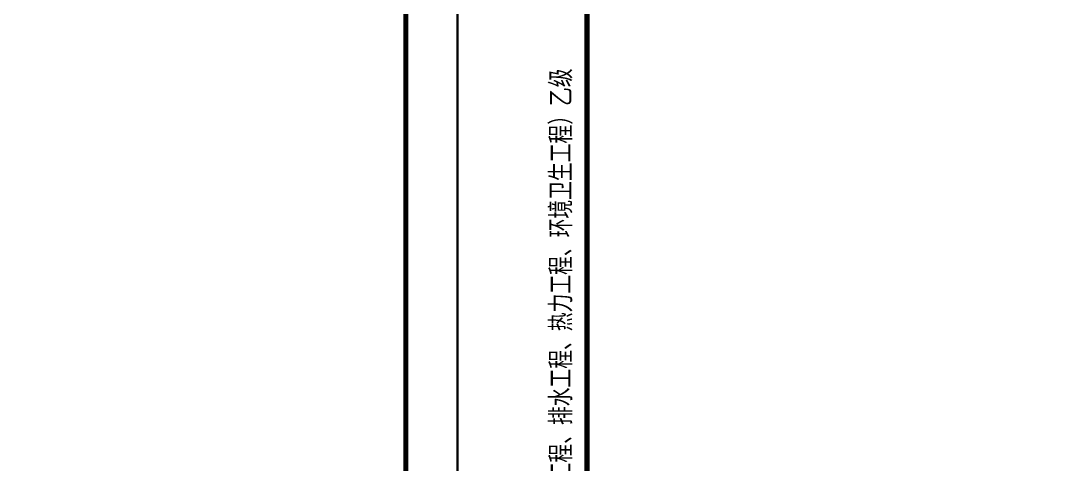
# Model space of a CAD drawing. Extents: x 4283 to 40403, y 1134 to 1764.
# Drawn here: x 6322.9 to 6463.9, y 1555.8 to 1616.4 of the extents above; entities that cross this region are included whole.
import ezdxf

# ---------------------------------------------------------------- set-up
doc = ezdxf.new("R2010")
doc.units = 0
for name, color, linetype in [('PUB_TITLE', 4, 'Continuous'), ('S-MODIFY', 4, 'Continuous'), ('华泽绵阳图框', 7, 'Continuous'), ('致远博图框', 7, 'Continuous')]:
    doc.layers.add(name, color=color, linetype=linetype)
doc.styles.add('长仿宋', font='', dxfattribs={"width": 0.7, "height": 5})
doc.styles.get('长仿宋').set_extended_font_data('SimSun')

msp = doc.modelspace()

# ---------------------------------------------------------------- linework, layer by layer
at = {"layer": 'PUB_TITLE'}
for points in [[(5962.53, 1467.09), (6382.53, 1467.09), (6382.53, 1764.09), (5962.53, 1764.09)], [(6382.53, 1467.09), (6802.53, 1467.09), (6802.53, 1764.09), (6382.53, 1764.09)]]:
    msp.add_lwpolyline(points, close=True, dxfattribs=at)
at = {"layer": 'PUB_TITLE', "color": 7, "const_width": 0.566}
msp.add_lwpolyline([(6375.46, 1474.16), (6375.46, 1756.99)], dxfattribs=at)
at = {"layer": 'S-MODIFY'}
for points in [[(5962.53, 1467.09), (6382.53, 1467.09), (6382.53, 1764.09), (5962.53, 1764.09)], [(6382.53, 1467.09), (6802.53, 1467.09), (6802.53, 1764.09), (6382.53, 1764.09)]]:
    msp.add_lwpolyline(points, close=True, dxfattribs=at)
at = {"layer": '华泽绵阳图框', "color": 7, "const_width": 0.707}
for points in [[(5980.21, 1474.16), (6375.46, 1474.16), (6375.46, 1756.99), (5980.21, 1756.99)], [(6400.21, 1474.16), (6795.46, 1474.16), (6795.46, 1756.99), (6400.21, 1756.99)]]:
    msp.add_lwpolyline(points, close=True, dxfattribs=at)

# ---------------------------------------------------------------- texts
at = {"layer": '致远博图框', "style": '长仿宋', "width": 0.7}
msp.add_text('市政行业（道路工程、桥梁工程、给水工程、排水工程、热力工程、环境卫生工程）乙级', height=2.6851, rotation=90, dxfattribs=at).set_placement((6397.92, 1509.86))

doc.saveas('drawing.dxf')
